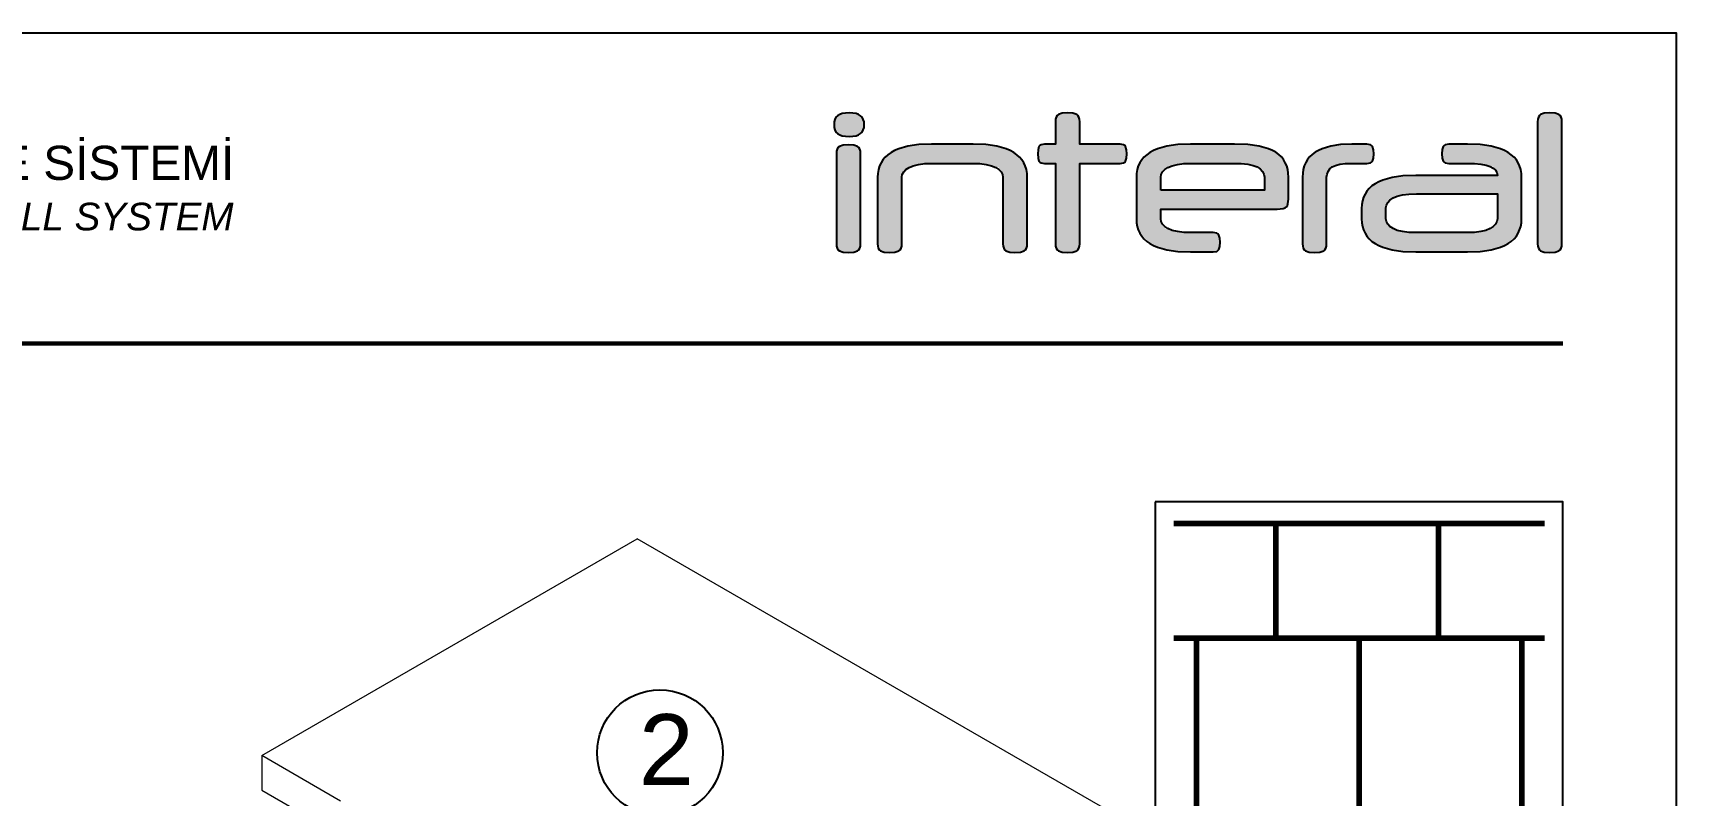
# Model space of a CAD drawing. Header units: millimetres. Extents: x 39 to 459, y 26 to 647.
# Drawn here: x 132.5 to 248.6, y 268.8 to 322.6 of the extents above; entities that cross this region are included whole.
import ezdxf

# ---------------------------------------------------------------- set-up
doc = ezdxf.new("R2010")
doc.units = ezdxf.units.MM
for name, color, linetype in [('aksesuar', 1, 'Continuous'), ('ANTET', 7, 'Continuous'), ('PROFIL', 7, 'Continuous'), ('yazı_numara_k', 11, 'Continuous')]:
    doc.layers.add(name, color=color, linetype=linetype)

# ---------------------------------------------------------------- blocks, each defined once
blk = doc.blocks.new('Kayıt Montajı')
at = {"color": 7, "linetype": 'Continuous', "lineweight": 15}
for p, q in [((11284.29, 2153.79), (11310.8, 2169.09)), ((11344.74, 2149.5), (11310.8, 2169.09)), ((11289.85, 2150.57), (11284.29, 2153.79)), ((11284.29, 2153.79), (11284.29, 2151.34)), ((11284.29, 2151.34), (11288.64, 2148.82))]:
    blk.add_line(p, q, dxfattribs=at)
blk = doc.blocks.new('İnteral Logo - 2D')
at = {"layer": 'PROFIL', "ltscale": 10}
h = blk.add_hatch(color=7, dxfattribs=at)
h.paths.add_polyline_path([(2732.45, 1117.62), (2732.47, 1117.8), (2732.47, 1124.16), (2732.45, 1124.34), (2732.41, 1124.48), (2732.35, 1124.6), (2732.25, 1124.67), (2731.98, 1124.76), (2731.61, 1124.79), (2731.23, 1124.76), (2730.97, 1124.67), (2730.87, 1124.6), (2730.81, 1124.48), (2730.77, 1124.34), (2730.76, 1124.16), (2730.76, 1117.8), (2730.77, 1117.62), (2730.81, 1117.48), (2730.87, 1117.36), (2730.97, 1117.29), (2731.23, 1117.2), (2731.61, 1117.17), (2731.98, 1117.2), (2732.25, 1117.29), (2732.35, 1117.36), (2732.41, 1117.48)])
h.paths.add_polyline_path([(2732.71, 1126.01), (2732.72, 1126.21), (2732.71, 1126.41), (2732.66, 1126.58), (2732.58, 1126.73), (2732.47, 1126.84), (2732.33, 1126.93), (2732.15, 1127), (2731.92, 1127.03), (2731.66, 1127.05), (2731.4, 1127.03), (2731.17, 1127), (2730.99, 1126.93), (2730.84, 1126.84), (2730.73, 1126.73), (2730.66, 1126.58), (2730.61, 1126.41), (2730.59, 1126.21), (2730.61, 1126.01), (2730.66, 1125.84), (2730.73, 1125.69), (2730.84, 1125.58), (2730.99, 1125.49), (2731.17, 1125.42), (2731.4, 1125.39), (2731.66, 1125.37), (2731.92, 1125.39), (2732.15, 1125.42), (2732.33, 1125.49), (2732.47, 1125.58), (2732.58, 1125.69), (2732.66, 1125.84)])
for points in [[(2750.79, 1123.47), (2751.04, 1123.52), (2751.13, 1123.57), (2751.18, 1123.64), (2751.25, 1123.85), (2751.27, 1124.15), (2751.25, 1124.44), (2751.18, 1124.66), (2751.13, 1124.74), (2751.04, 1124.79), (2750.79, 1124.84), (2747.94, 1124.84), (2747.94, 1126.41), (2747.93, 1126.59), (2747.89, 1126.74), (2747.82, 1126.85), (2747.73, 1126.92), (2747.46, 1127.02), (2747.08, 1127.05), (2746.7, 1127.02), (2746.44, 1126.92), (2746.35, 1126.85), (2746.28, 1126.74), (2746.24, 1126.59), (2746.23, 1126.41), (2746.23, 1124.84), (2745.46, 1124.84), (2745.21, 1124.79), (2745.12, 1124.74), (2745.06, 1124.66), (2745, 1124.44), (2744.98, 1124.15), (2745, 1123.85), (2745.06, 1123.64), (2745.12, 1123.57), (2745.21, 1123.52), (2745.46, 1123.47), (2746.23, 1123.47), (2746.23, 1117.8), (2746.24, 1117.62), (2746.28, 1117.48), (2746.35, 1117.36), (2746.44, 1117.29), (2746.7, 1117.2), (2747.08, 1117.17), (2747.46, 1117.2), (2747.73, 1117.29), (2747.82, 1117.36), (2747.89, 1117.48), (2747.93, 1117.62), (2747.94, 1117.8), (2747.94, 1123.47)], [(2743.86, 1123.73), (2743.7, 1123.92), (2743.51, 1124.09), (2743.28, 1124.25), (2743.03, 1124.39), (2742.75, 1124.51), (2742.09, 1124.69), (2741.32, 1124.8), (2740.42, 1124.84), (2737.48, 1124.84), (2736.59, 1124.8), (2735.81, 1124.69), (2735.16, 1124.51), (2734.87, 1124.39), (2734.62, 1124.25), (2734.4, 1124.09), (2734.2, 1123.92), (2734.04, 1123.73), (2733.91, 1123.52), (2733.8, 1123.29), (2733.73, 1123.04), (2733.68, 1122.77), (2733.67, 1122.49), (2733.67, 1117.8), (2733.68, 1117.62), (2733.72, 1117.48), (2733.79, 1117.36), (2733.88, 1117.29), (2734.14, 1117.2), (2734.52, 1117.17), (2734.89, 1117.2), (2735.16, 1117.29), (2735.26, 1117.36), (2735.33, 1117.48), (2735.37, 1117.62), (2735.38, 1117.8), (2735.38, 1122.85), (2736.02, 1123.27), (2736.75, 1123.45), (2737.54, 1123.47), (2741.05, 1123.47), (2742.23, 1123.19), (2742.52, 1122.63), (2742.52, 1117.8), (2742.54, 1117.62), (2742.58, 1117.48), (2742.64, 1117.36), (2742.73, 1117.29), (2743, 1117.2), (2743.37, 1117.17), (2743.75, 1117.2), (2744.02, 1117.29), (2744.11, 1117.36), (2744.18, 1117.48), (2744.22, 1117.62), (2744.24, 1117.8), (2744.24, 1122.49), (2744.22, 1122.77), (2744.18, 1123.04), (2744.1, 1123.29), (2744, 1123.52)], [(2768.21, 1123.47), (2768.47, 1123.52), (2768.55, 1123.57), (2768.61, 1123.64), (2768.68, 1123.85), (2768.7, 1124.15), (2768.68, 1124.44), (2768.61, 1124.66), (2768.55, 1124.74), (2768.47, 1124.79), (2768.21, 1124.84), (2767.16, 1124.84), (2766.36, 1124.8), (2765.67, 1124.69), (2765.07, 1124.51), (2764.81, 1124.39), (2764.57, 1124.26), (2764.36, 1124.1), (2764.18, 1123.93), (2764.02, 1123.74), (2763.9, 1123.53), (2763.8, 1123.3), (2763.73, 1123.05), (2763.69, 1122.79), (2763.67, 1122.5), (2763.67, 1117.8), (2763.69, 1117.62), (2763.72, 1117.48), (2763.79, 1117.36), (2763.88, 1117.29), (2764.15, 1117.2), (2764.52, 1117.17), (2764.9, 1117.2), (2765.17, 1117.29), (2765.26, 1117.36), (2765.33, 1117.48), (2765.37, 1117.62), (2765.38, 1117.8), (2765.38, 1122.9), (2765.95, 1123.36), (2766.83, 1123.47)]]:
    blk.add_hatch(color=7, dxfattribs=at).paths.add_polyline_path(points)
at = {"layer": 'PROFIL', "ltscale": 10, "true_color": 0xfed100}
blk.add_hatch(color=40, dxfattribs=at).paths.add_polyline_path([(2781.99, 1126.41), (2781.98, 1126.59), (2781.94, 1126.74), (2781.87, 1126.85), (2781.78, 1126.92), (2781.51, 1127.02), (2781.13, 1127.05), (2780.75, 1127.02), (2780.49, 1126.92), (2780.4, 1126.85), (2780.33, 1126.74), (2780.29, 1126.59), (2780.28, 1126.41), (2780.28, 1117.8), (2780.29, 1117.62), (2780.33, 1117.48), (2780.4, 1117.36), (2780.49, 1117.29), (2780.75, 1117.2), (2781.13, 1117.17), (2781.51, 1117.2), (2781.78, 1117.29), (2781.87, 1117.36), (2781.94, 1117.48), (2781.98, 1117.62), (2781.99, 1117.8)])
at = {"layer": 'PROFIL', "ltscale": 10}
h = blk.add_hatch(color=7, dxfattribs=at)
h.paths.add_polyline_path([(2759.81, 1124.8), (2758.87, 1124.84), (2755.76, 1124.84), (2754.87, 1124.8), (2754.09, 1124.69), (2753.44, 1124.51), (2753.15, 1124.39), (2752.9, 1124.25), (2752.68, 1124.09), (2752.48, 1123.92), (2752.32, 1123.73), (2752.18, 1123.52), (2752.08, 1123.29), (2752.01, 1123.04), (2751.96, 1122.77), (2751.95, 1122.49), (2751.95, 1119.56), (2751.96, 1119.28), (2752.01, 1119.02), (2752.08, 1118.77), (2752.18, 1118.54), (2752.32, 1118.33), (2752.48, 1118.14), (2752.68, 1117.96), (2752.9, 1117.81), (2753.15, 1117.67), (2753.44, 1117.55), (2754.09, 1117.37), (2754.87, 1117.26), (2755.76, 1117.22), (2757.36, 1117.22), (2757.62, 1117.26), (2757.7, 1117.32), (2757.76, 1117.39), (2757.83, 1117.61), (2757.85, 1117.91), (2757.83, 1118.2), (2757.76, 1118.41), (2757.7, 1118.49), (2757.62, 1118.54), (2757.36, 1118.58), (2755.13, 1118.58), (2753.96, 1118.87), (2753.66, 1119.43), (2753.66, 1120.25), (2761.88, 1120.25), (2762.3, 1120.29), (2762.44, 1120.34), (2762.54, 1120.4), (2762.61, 1120.49), (2762.65, 1120.61), (2762.69, 1120.94), (2762.69, 1122.49), (2762.67, 1122.78), (2762.63, 1123.04), (2762.56, 1123.29), (2762.46, 1123.52), (2762.34, 1123.74), (2762.18, 1123.93), (2762, 1124.1), (2761.79, 1124.26), (2761.55, 1124.39), (2761.27, 1124.51), (2760.61, 1124.69)])
h.paths.add_polyline_path([(2760.98, 1121.59), (2760.98, 1122.49), (2760.95, 1122.71), (2760.85, 1122.91), (2760.69, 1123.08), (2760.47, 1123.22), (2760.18, 1123.33), (2759.81, 1123.41), (2759.35, 1123.46), (2758.82, 1123.47), (2755.81, 1123.47), (2755.29, 1123.46), (2754.84, 1123.4), (2754.46, 1123.31), (2754.17, 1123.19), (2753.95, 1123.04), (2753.79, 1122.87), (2753.69, 1122.69), (2753.66, 1122.49), (2753.66, 1121.59)], flags=16)
at = {"layer": 'PROFIL', "ltscale": 10, "true_color": 0xfed100}
h = blk.add_hatch(color=40, dxfattribs=at)
h.paths.add_polyline_path([(2779.15, 1119.56), (2779.15, 1122.49), (2779.13, 1122.77), (2779.09, 1123.04), (2779.01, 1123.29), (2778.91, 1123.52), (2778.78, 1123.73), (2778.61, 1123.92), (2778.42, 1124.09), (2778.19, 1124.25), (2777.94, 1124.39), (2777.66, 1124.51), (2777, 1124.69), (2776.23, 1124.8), (2775.33, 1124.84), (2774.01, 1124.84), (2773.76, 1124.79), (2773.67, 1124.74), (2773.61, 1124.67), (2773.54, 1124.45), (2773.51, 1124.15), (2773.54, 1123.85), (2773.61, 1123.64), (2773.67, 1123.57), (2773.76, 1123.52), (2774.01, 1123.47), (2775.97, 1123.47), (2777.16, 1123.25), (2777.52, 1122.62), (2771.67, 1122.62), (2770.77, 1122.59), (2770, 1122.48), (2769.34, 1122.29), (2769.06, 1122.18), (2768.81, 1122.04), (2768.58, 1121.88), (2768.39, 1121.71), (2768.22, 1121.52), (2768.09, 1121.31), (2767.99, 1121.08), (2767.91, 1120.83), (2767.87, 1120.56), (2767.85, 1120.28), (2767.85, 1119.56), (2767.87, 1119.28), (2767.91, 1119.02), (2767.99, 1118.77), (2768.09, 1118.54), (2768.22, 1118.33), (2768.39, 1118.14), (2768.58, 1117.96), (2768.81, 1117.81), (2769.06, 1117.67), (2769.34, 1117.55), (2770, 1117.37), (2770.77, 1117.26), (2771.67, 1117.22), (2775.33, 1117.22), (2776.23, 1117.26), (2777, 1117.37), (2777.66, 1117.55), (2777.94, 1117.67), (2778.19, 1117.81), (2778.42, 1117.96), (2778.61, 1118.14), (2778.78, 1118.33), (2778.91, 1118.54), (2779.01, 1118.77), (2779.09, 1119.02), (2779.13, 1119.28)])
h.paths.add_polyline_path([(2777.44, 1119.22), (2776.8, 1118.78), (2776.07, 1118.61), (2775.28, 1118.58), (2771.04, 1118.58), (2769.86, 1118.87), (2769.56, 1119.43), (2769.56, 1120.69), (2770.2, 1121.12), (2770.93, 1121.29), (2771.72, 1121.32), (2777.44, 1121.32)], flags=16)
at = {"layer": 'PROFIL', "color": 7, "ltscale": 10}
for points in [[(2732.72, 1126.21), (2732.71, 1126.41), (2732.66, 1126.58), (2732.58, 1126.73), (2732.47, 1126.84), (2732.33, 1126.93), (2732.15, 1127), (2731.92, 1127.03), (2731.66, 1127.05), (2731.4, 1127.03), (2731.17, 1127), (2730.99, 1126.93), (2730.84, 1126.84), (2730.73, 1126.73), (2730.66, 1126.58), (2730.61, 1126.41), (2730.59, 1126.21), (2730.61, 1126.01), (2730.66, 1125.84), (2730.73, 1125.69), (2730.84, 1125.58), (2730.99, 1125.49), (2731.17, 1125.42), (2731.4, 1125.39), (2731.66, 1125.37), (2731.92, 1125.39), (2732.15, 1125.42), (2732.33, 1125.49), (2732.47, 1125.58), (2732.58, 1125.69), (2732.66, 1125.84), (2732.71, 1126.01)], [(2751.25, 1123.85), (2751.27, 1124.15), (2751.25, 1124.44), (2751.18, 1124.66), (2751.13, 1124.74), (2751.04, 1124.79), (2750.79, 1124.84), (2747.94, 1124.84), (2747.94, 1126.41), (2747.93, 1126.59), (2747.89, 1126.74), (2747.82, 1126.85), (2747.73, 1126.92), (2747.46, 1127.02), (2747.08, 1127.05), (2746.7, 1127.02), (2746.44, 1126.92), (2746.35, 1126.85), (2746.28, 1126.74), (2746.24, 1126.59), (2746.23, 1126.41), (2746.23, 1124.84), (2745.46, 1124.84), (2745.21, 1124.79), (2745.12, 1124.74), (2745.06, 1124.66), (2745, 1124.44), (2744.98, 1124.15), (2745, 1123.85), (2745.06, 1123.64), (2745.12, 1123.57), (2745.21, 1123.52), (2745.46, 1123.47), (2746.23, 1123.47), (2746.23, 1117.8), (2746.24, 1117.62), (2746.28, 1117.48), (2746.35, 1117.36), (2746.44, 1117.29), (2746.7, 1117.2), (2747.08, 1117.17), (2747.46, 1117.2), (2747.73, 1117.29), (2747.82, 1117.36), (2747.89, 1117.48), (2747.93, 1117.62), (2747.94, 1117.8), (2747.94, 1123.47), (2750.79, 1123.47), (2751.04, 1123.52), (2751.13, 1123.57), (2751.18, 1123.64)], [(2732.47, 1117.8), (2732.47, 1124.16), (2732.45, 1124.34), (2732.41, 1124.48), (2732.35, 1124.6), (2732.25, 1124.67), (2731.98, 1124.76), (2731.61, 1124.79), (2731.23, 1124.76), (2730.97, 1124.67), (2730.87, 1124.6), (2730.81, 1124.48), (2730.77, 1124.34), (2730.76, 1124.16), (2730.76, 1117.8), (2730.77, 1117.62), (2730.81, 1117.48), (2730.87, 1117.36), (2730.97, 1117.29), (2731.23, 1117.2), (2731.61, 1117.17), (2731.98, 1117.2), (2732.25, 1117.29), (2732.35, 1117.36), (2732.41, 1117.48), (2732.45, 1117.62)], [(2743.86, 1123.73), (2743.7, 1123.92), (2743.51, 1124.09), (2743.28, 1124.25), (2743.03, 1124.39), (2742.75, 1124.51), (2742.09, 1124.69), (2741.32, 1124.8), (2740.42, 1124.84), (2737.48, 1124.84), (2736.59, 1124.8), (2735.81, 1124.69), (2735.16, 1124.51), (2734.87, 1124.39), (2734.62, 1124.25), (2734.4, 1124.09), (2734.2, 1123.92), (2734.04, 1123.73), (2733.91, 1123.52), (2733.8, 1123.29), (2733.73, 1123.04), (2733.68, 1122.77), (2733.67, 1122.49), (2733.67, 1117.8), (2733.68, 1117.62), (2733.72, 1117.48), (2733.79, 1117.36), (2733.88, 1117.29), (2734.14, 1117.2), (2734.52, 1117.17), (2734.89, 1117.2), (2735.16, 1117.29), (2735.26, 1117.36), (2735.33, 1117.48), (2735.37, 1117.62), (2735.38, 1117.8), (2735.38, 1122.49), (2735.41, 1122.69), (2735.51, 1122.87), (2735.67, 1123.04), (2735.89, 1123.19), (2736.19, 1123.31), (2736.56, 1123.4), (2737.01, 1123.46), (2737.54, 1123.47), (2740.37, 1123.47), (2740.89, 1123.46), (2741.34, 1123.4), (2741.72, 1123.31), (2742.01, 1123.19), (2742.24, 1123.04), (2742.4, 1122.87), (2742.49, 1122.69), (2742.52, 1122.49), (2742.52, 1117.8), (2742.54, 1117.62), (2742.58, 1117.48), (2742.64, 1117.36), (2742.73, 1117.29), (2743, 1117.2), (2743.37, 1117.17), (2743.75, 1117.2), (2744.02, 1117.29), (2744.11, 1117.36), (2744.18, 1117.48), (2744.22, 1117.62), (2744.24, 1117.8), (2744.24, 1122.49), (2744.22, 1122.77), (2744.18, 1123.04), (2744.1, 1123.29), (2744, 1123.52)], [(2762, 1124.1), (2761.79, 1124.26), (2761.55, 1124.39), (2761.27, 1124.51), (2760.61, 1124.69), (2759.81, 1124.8), (2758.87, 1124.84), (2755.76, 1124.84), (2754.87, 1124.8), (2754.09, 1124.69), (2753.44, 1124.51), (2753.15, 1124.39), (2752.9, 1124.25), (2752.68, 1124.09), (2752.48, 1123.92), (2752.32, 1123.73), (2752.18, 1123.52), (2752.08, 1123.29), (2752.01, 1123.04), (2751.96, 1122.77), (2751.95, 1122.49), (2751.95, 1119.56), (2751.96, 1119.28), (2752.01, 1119.02), (2752.08, 1118.77), (2752.18, 1118.54), (2752.32, 1118.33), (2752.48, 1118.14), (2752.68, 1117.96), (2752.9, 1117.81), (2753.15, 1117.67), (2753.44, 1117.55), (2754.09, 1117.37), (2754.87, 1117.26), (2755.76, 1117.22), (2757.36, 1117.22), (2757.62, 1117.26), (2757.7, 1117.32), (2757.76, 1117.39), (2757.83, 1117.61), (2757.85, 1117.91), (2757.83, 1118.2), (2757.76, 1118.41), (2757.7, 1118.49), (2757.62, 1118.54), (2757.36, 1118.58), (2755.81, 1118.58), (2755.29, 1118.6), (2754.84, 1118.65), (2754.46, 1118.74), (2754.17, 1118.87), (2753.95, 1119.02), (2753.79, 1119.19), (2753.69, 1119.37), (2753.66, 1119.56), (2753.66, 1120.25), (2761.88, 1120.25), (2762.3, 1120.29), (2762.44, 1120.34), (2762.54, 1120.4), (2762.61, 1120.49), (2762.65, 1120.61), (2762.69, 1120.94), (2762.69, 1122.49), (2762.67, 1122.78), (2762.63, 1123.04), (2762.56, 1123.29), (2762.46, 1123.52), (2762.34, 1123.74), (2762.18, 1123.93)], [(2768.68, 1123.85), (2768.7, 1124.15), (2768.68, 1124.44), (2768.61, 1124.66), (2768.55, 1124.74), (2768.47, 1124.79), (2768.21, 1124.84), (2767.16, 1124.84), (2766.36, 1124.8), (2765.67, 1124.69), (2765.07, 1124.51), (2764.81, 1124.39), (2764.57, 1124.26), (2764.36, 1124.1), (2764.18, 1123.93), (2764.02, 1123.74), (2763.9, 1123.53), (2763.8, 1123.3), (2763.73, 1123.05), (2763.69, 1122.79), (2763.67, 1122.5), (2763.67, 1117.8), (2763.69, 1117.62), (2763.72, 1117.48), (2763.79, 1117.36), (2763.88, 1117.29), (2764.15, 1117.2), (2764.52, 1117.17), (2764.9, 1117.2), (2765.17, 1117.29), (2765.26, 1117.36), (2765.33, 1117.48), (2765.37, 1117.62), (2765.38, 1117.8), (2765.38, 1122.5), (2765.41, 1122.72), (2765.48, 1122.91), (2765.6, 1123.08), (2765.78, 1123.22), (2766.01, 1123.33), (2766.32, 1123.41), (2766.7, 1123.46), (2767.16, 1123.47), (2768.21, 1123.47), (2768.47, 1123.52), (2768.55, 1123.57), (2768.61, 1123.64)], [(2753.66, 1121.59), (2753.66, 1122.49), (2753.69, 1122.69), (2753.79, 1122.87), (2753.95, 1123.04), (2754.17, 1123.19), (2754.46, 1123.31), (2754.84, 1123.4), (2755.29, 1123.46), (2755.81, 1123.47), (2758.82, 1123.47), (2759.35, 1123.46), (2759.81, 1123.41), (2760.18, 1123.33), (2760.47, 1123.22), (2760.69, 1123.08), (2760.85, 1122.91), (2760.95, 1122.71), (2760.98, 1122.49), (2760.98, 1121.59)]]:
    blk.add_lwpolyline(points, close=True, dxfattribs=at)
at = {"layer": 'PROFIL', "color": 40, "ltscale": 10, "true_color": 0xfed100}
for points in [[(2781.99, 1117.8), (2781.99, 1126.41), (2781.98, 1126.59), (2781.94, 1126.74), (2781.87, 1126.85), (2781.78, 1126.92), (2781.51, 1127.02), (2781.13, 1127.05), (2780.75, 1127.02), (2780.49, 1126.92), (2780.4, 1126.85), (2780.33, 1126.74), (2780.29, 1126.59), (2780.28, 1126.41), (2780.28, 1117.8), (2780.29, 1117.62), (2780.33, 1117.48), (2780.4, 1117.36), (2780.49, 1117.29), (2780.75, 1117.2), (2781.13, 1117.17), (2781.51, 1117.2), (2781.78, 1117.29), (2781.87, 1117.36), (2781.94, 1117.48), (2781.98, 1117.62)], [(2779.15, 1119.56), (2779.15, 1122.49), (2779.13, 1122.77), (2779.09, 1123.04), (2779.01, 1123.29), (2778.91, 1123.52), (2778.78, 1123.73), (2778.61, 1123.92), (2778.42, 1124.09), (2778.19, 1124.25), (2777.94, 1124.39), (2777.66, 1124.51), (2777, 1124.69), (2776.23, 1124.8), (2775.33, 1124.84), (2774.01, 1124.84), (2773.76, 1124.79), (2773.67, 1124.74), (2773.61, 1124.67), (2773.54, 1124.45), (2773.51, 1124.15), (2773.54, 1123.85), (2773.61, 1123.64), (2773.67, 1123.57), (2773.76, 1123.52), (2774.01, 1123.47), (2775.28, 1123.47), (2775.81, 1123.46), (2776.27, 1123.42), (2776.64, 1123.35), (2776.93, 1123.25), (2777.15, 1123.13), (2777.31, 1122.99), (2777.4, 1122.82), (2777.44, 1122.64), (2777.44, 1122.62), (2771.67, 1122.62), (2770.77, 1122.59), (2770, 1122.48), (2769.34, 1122.29), (2769.06, 1122.18), (2768.81, 1122.04), (2768.58, 1121.88), (2768.39, 1121.71), (2768.22, 1121.52), (2768.09, 1121.31), (2767.99, 1121.08), (2767.91, 1120.83), (2767.87, 1120.56), (2767.85, 1120.28), (2767.85, 1119.56), (2767.87, 1119.28), (2767.91, 1119.02), (2767.99, 1118.77), (2768.09, 1118.54), (2768.22, 1118.33), (2768.39, 1118.14), (2768.58, 1117.96), (2768.81, 1117.81), (2769.06, 1117.67), (2769.34, 1117.55), (2770, 1117.37), (2770.77, 1117.26), (2771.67, 1117.22), (2775.33, 1117.22), (2776.23, 1117.26), (2777, 1117.37), (2777.66, 1117.55), (2777.94, 1117.67), (2778.19, 1117.81), (2778.42, 1117.96), (2778.61, 1118.14), (2778.78, 1118.33), (2778.91, 1118.54), (2779.01, 1118.77), (2779.09, 1119.02), (2779.13, 1119.28)], [(2769.56, 1119.56), (2769.56, 1120.33), (2769.6, 1120.53), (2769.69, 1120.72), (2769.85, 1120.88), (2770.08, 1121.03), (2770.37, 1121.16), (2770.74, 1121.25), (2771.19, 1121.3), (2771.72, 1121.32), (2777.44, 1121.32), (2777.44, 1119.56), (2777.4, 1119.37), (2777.31, 1119.19), (2777.15, 1119.02), (2776.92, 1118.87), (2776.63, 1118.74), (2776.26, 1118.65), (2775.81, 1118.6), (2775.28, 1118.58), (2771.72, 1118.58), (2771.19, 1118.6), (2770.74, 1118.65), (2770.37, 1118.74), (2770.08, 1118.87), (2769.85, 1119.02), (2769.69, 1119.19), (2769.6, 1119.37)]]:
    blk.add_lwpolyline(points, close=True, dxfattribs=at)
blk = doc.blocks.new('MN50.S.1')
at = {"color": 252}
blk.add_lwpolyline([(9907.25, 888.56), (9907.25, 1185.56), (10117.25, 1185.56), (10117.25, 888.56)], close=True, dxfattribs=at)
at = {"const_width": 0.3}
blk.add_lwpolyline([(9915.28, 1163.6), (10109.25, 1163.6)], dxfattribs=at)
at = {"layer": 'yazı_numara_k', "color": 140}
blk.add_blockref('İnteral Logo - 2D', (7327.19, 52.86), dxfattribs=at)
at = {"layer": 'yazı_numara_k', "color": 0, "insert": (9949.85, 1177.58), "char_height": 2.414, "attachment_point": 1}
blk.add_mtext('{\\fArial|b0|i0|c238|p34;ISI YALITIMLI GİYDİRME CEPHE SİSTEMİ\\P\\fArial|b0|i1|c238|p34;\\H0.809524x;THERMALLY INSULATED CURTAIN WALL SYSTEM}', dxfattribs=at)

msp = doc.modelspace()

# ---------------------------------------------------------------- linework, layer by layer
at = {"const_width": 0.4}
for points in [[(213.107, 287.954), (239.297, 287.954)], [(220.332, 287.954), (220.332, 279.863)], [(231.819, 287.954), (231.819, 279.863)], [(213.107, 279.863), (239.297, 279.863)], [(214.715, 279.863), (214.715, 265.42)], [(226.202, 279.863), (226.202, 265.42)], [(237.688, 279.863), (237.688, 265.42)]]:
    msp.add_lwpolyline(points, dxfattribs=at)
at = {"layer": 'aksesuar', "color": 0, "linetype": 'ByBlock'}
msp.add_lwpolyline([(211.797, 289.485), (211.797, 255.208), (240.596, 255.208), (240.596, 289.485)], close=True, dxfattribs=at)
at = {"layer": 'ANTET', "color": 0}
msp.add_circle((176.83, 271.758), 4.44, dxfattribs=at)

# ---------------------------------------------------------------- block references
for name, p in [('MN50.S.1', (-9868.658, -862.935)), ('Kayıt Montajı', (-11135.57, -1882.226))]:
    msp.add_blockref(name, p, dxfattribs=at)

# ---------------------------------------------------------------- texts
at = {"layer": 'ANTET', "insert": (175.341, 274.482), "char_height": 6, "attachment_point": 1}
msp.add_mtext('{\\fArial|b0|i0|c162|p34;\\H0.8333x;2}', dxfattribs=at)

doc.saveas('drawing.dxf')
